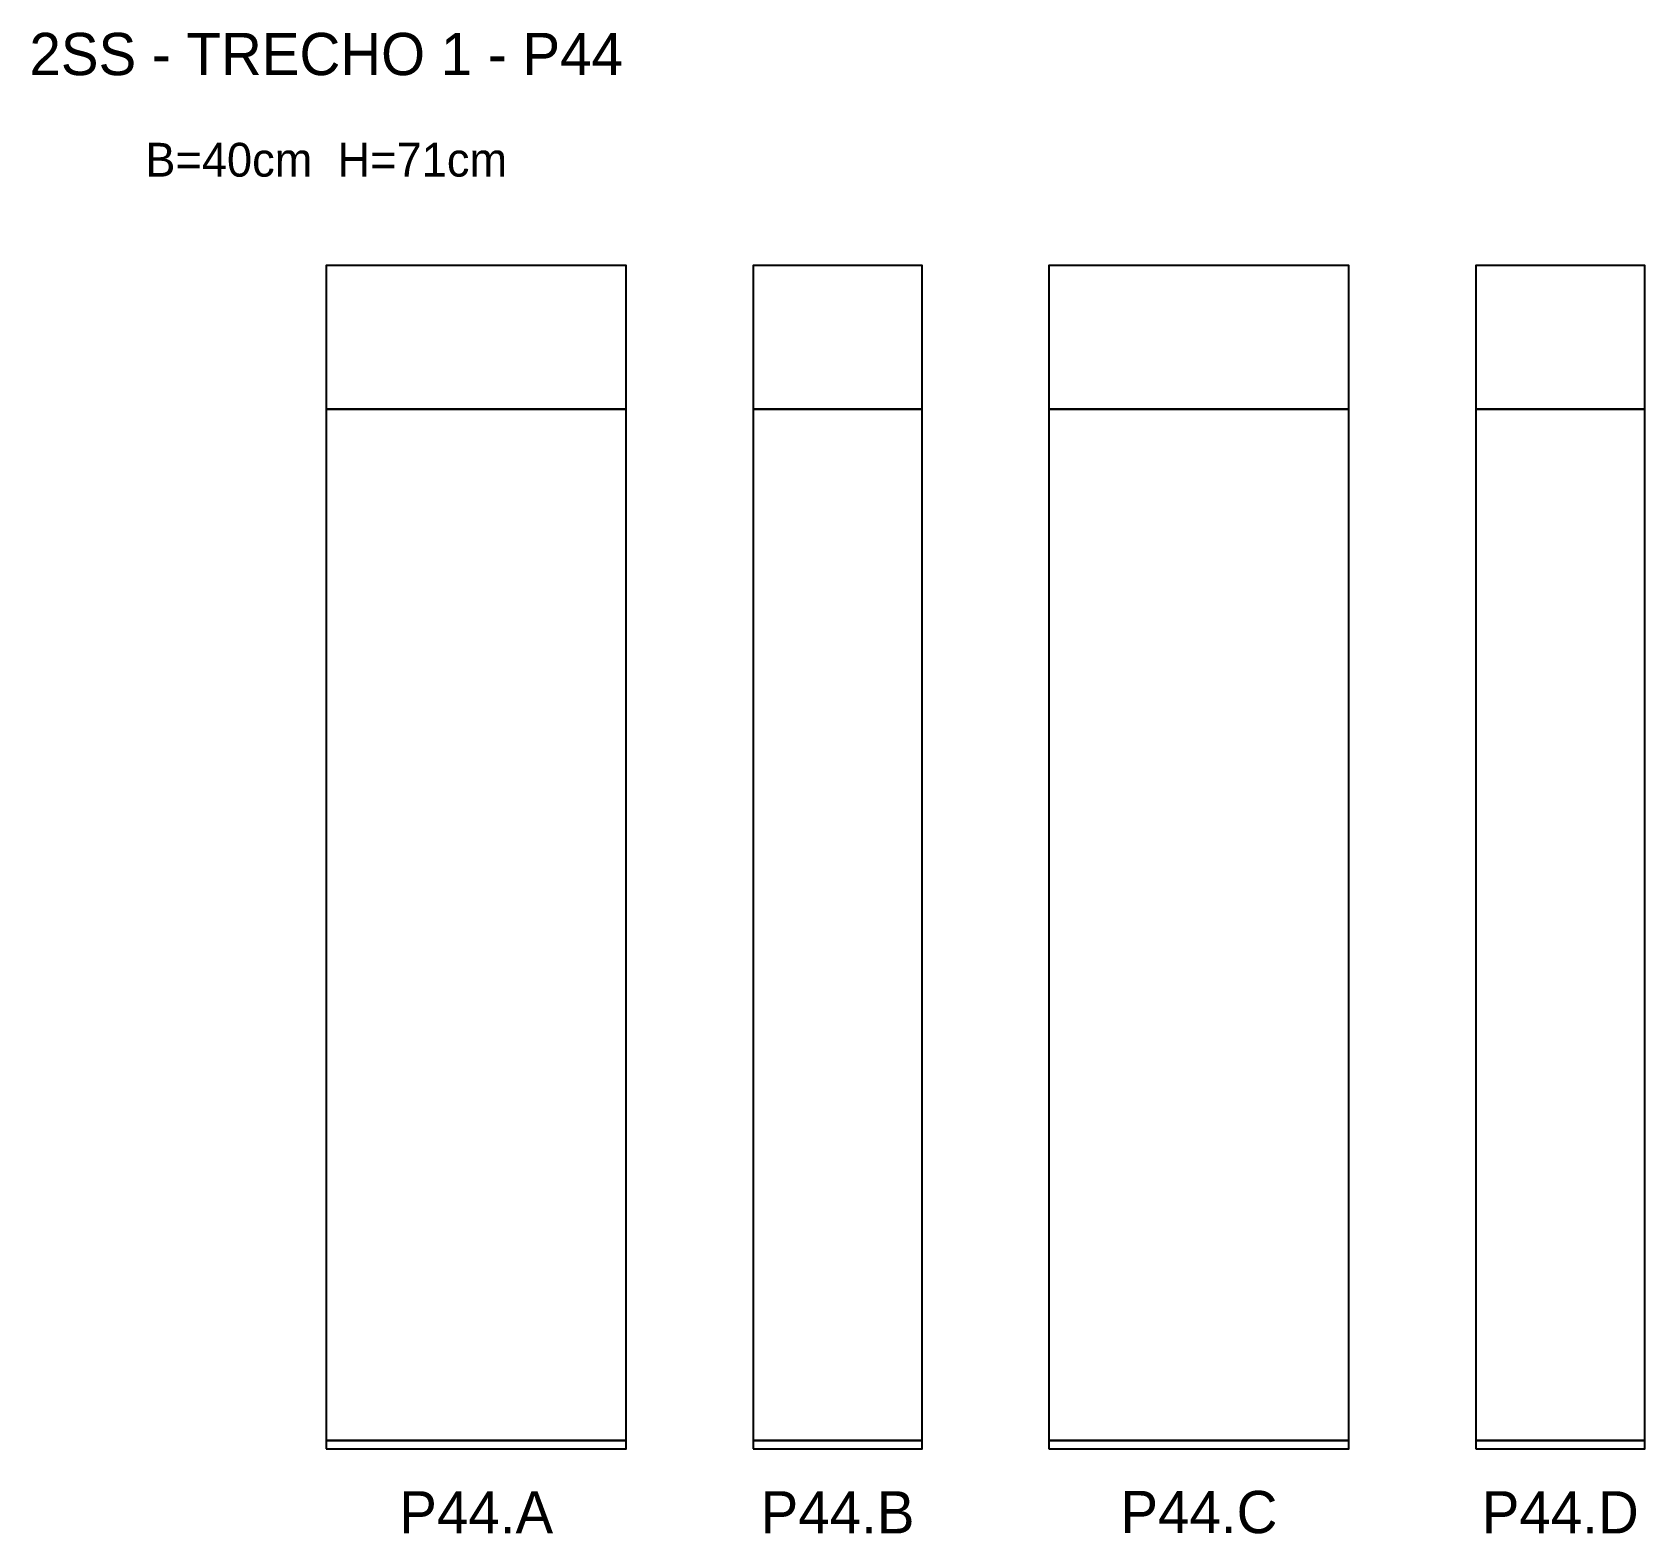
# Model space of a CAD drawing. Header units: metres. Extents: x -70 to 312, y -20 to 335.
import ezdxf

# ---------------------------------------------------------------- set-up
doc = ezdxf.new("R2010")
doc.units = ezdxf.units.M
for name, color, linetype in [('Cota Secao (2x)', 3, 'Continuous'), ('NOMENCLATURA', 1, 'Continuous'), ('Paineis', 7, 'Continuous'), ('Texto Secao', 2, 'Continuous')]:
    doc.layers.add(name, color=color, linetype=linetype)

msp = doc.modelspace()

# ---------------------------------------------------------------- linework, layer by layer
at = {"layer": 'Paineis'}
for points in [[(0, 246), (71, 246), (71, 280), (0, 280)], [(101, 246), (141, 246), (141, 280), (101, 280)], [(171, 246), (242, 246), (242, 280), (171, 280)], [(272, 246), (312, 246), (312, 280), (272, 280)], [(0, 2), (71, 2), (71, 246), (0, 246)], [(101, 2), (141, 2), (141, 246), (101, 246)], [(171, 2), (242, 2), (242, 246), (171, 246)], [(272, 2), (312, 2), (312, 246), (272, 246)], [(0, 0), (71, 0), (71, 2), (0, 2)], [(101, 0), (141, 0), (141, 2), (101, 2)], [(171, 0), (242, 0), (242, 2), (171, 2)], [(272, 0), (312, 0), (312, 2), (272, 2)]]:
    msp.add_lwpolyline(points, close=True, dxfattribs=at)

# ---------------------------------------------------------------- texts
at = {"layer": 'Cota Secao (2x)', "insert": (0, 305), "char_height": 8, "width": 332, "attachment_point": 5}
msp.add_mtext('B=40cm  H=71cm', dxfattribs=at)
at = {"layer": 'NOMENCLATURA', "insert": (0, 330), "char_height": 10, "width": 300, "attachment_point": 5}
msp.add_mtext('2SS - TRECHO 1 - P44', dxfattribs=at)
at = {"layer": 'Texto Secao', "char_height": 10, "attachment_point": 5}
for s, insert, width in [('P44.A', (35.5, -15), 91), ('P44.B', (121, -15), 60), ('P44.C', (206.5, -15), 91), ('P44.D', (292, -15), 60)]:
    msp.add_mtext(s, dxfattribs=dict(at, insert=insert, width=width))

doc.saveas('drawing.dxf')
